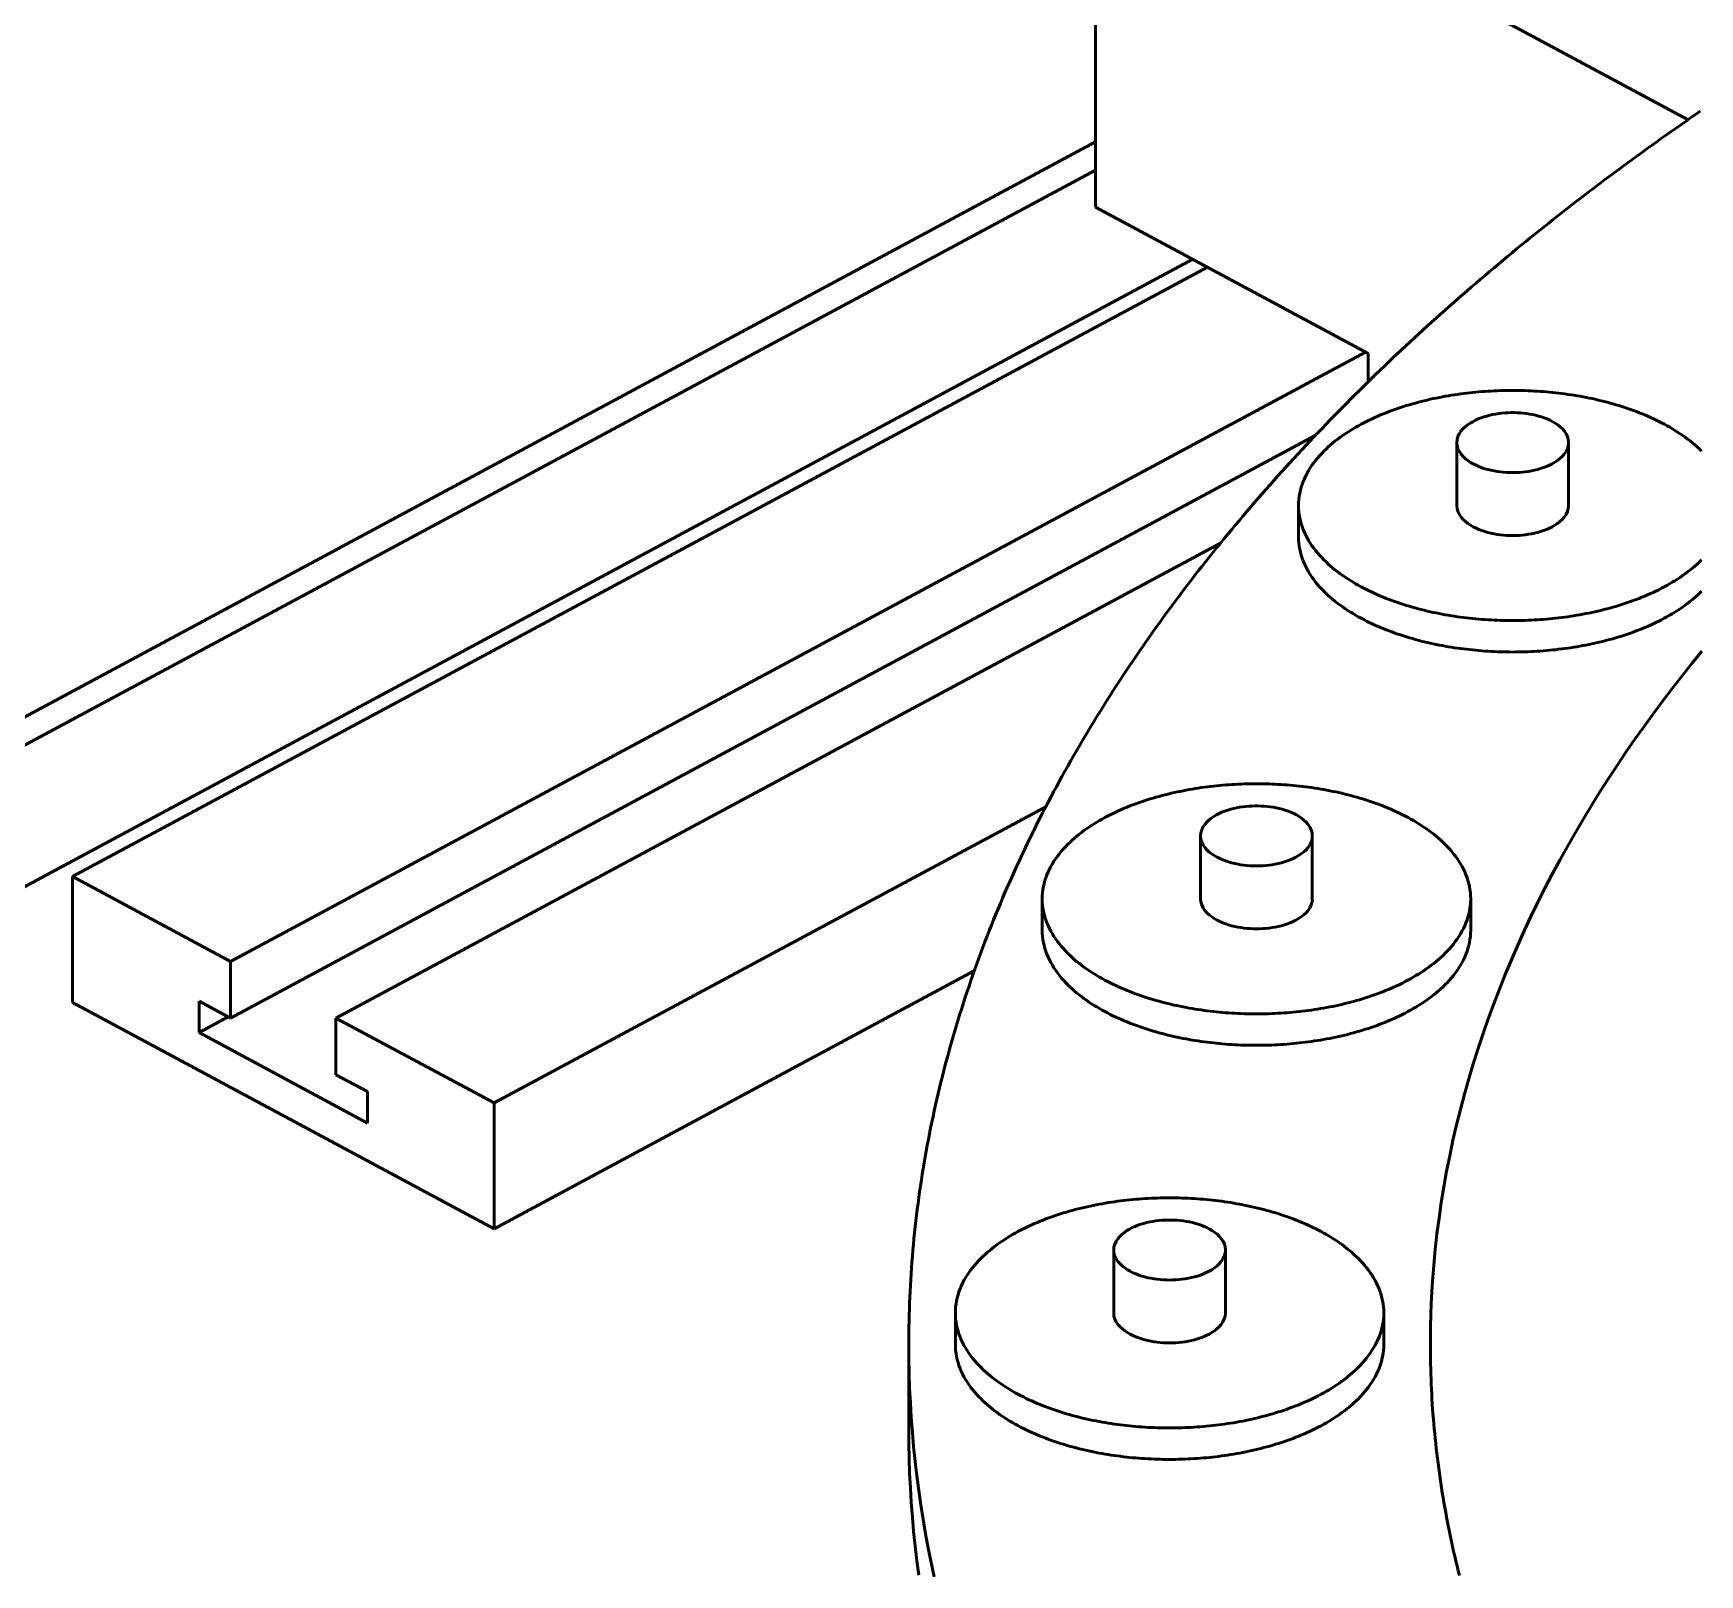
# Model space of a CAD drawing. Header units: millimetres. Extents: x 0 to 841, y 0 to 594.
# Drawn here: x 155.4 to 220.6, y 335.5 to 395.8 of the extents above; entities that cross this region are included whole.
import ezdxf

# ---------------------------------------------------------------- set-up
doc = ezdxf.new("R2010")
doc.units = ezdxf.units.MM
doc.layers.add('VIS', color=7, linetype='CONTINUOUS', lineweight=50)

msp = doc.modelspace()

# ---------------------------------------------------------------- linework, layer by layer
at = {"layer": 'VIS'}
for points in [[(196.965, 389.035), (196.965, 404.907)], [(196.965, 404.907), (220.165, 392.451)], [(220.641, 392.78), (220.452, 392.65), (220.262, 392.519), (220.073, 392.387), (219.884, 392.256), (219.695, 392.124), (219.506, 391.991), (219.318, 391.858), (219.13, 391.725), (218.943, 391.591), (218.755, 391.457), (218.568, 391.323), (218.381, 391.188), (218.195, 391.053), (218.009, 390.917), (217.823, 390.781), (217.637, 390.645), (217.452, 390.508), (217.267, 390.37), (217.082, 390.233), (216.898, 390.095), (216.713, 389.956), (216.53, 389.817), (216.346, 389.678), (216.163, 389.538), (215.98, 389.398), (215.797, 389.258), (215.615, 389.117), (215.433, 388.975), (215.252, 388.834), (215.07, 388.692), (214.889, 388.549), (214.709, 388.406), (214.528, 388.263), (214.348, 388.119), (214.169, 387.974), (213.989, 387.83), (213.811, 387.685), (213.632, 387.539), (213.454, 387.393), (213.276, 387.247), (213.098, 387.1), (212.921, 386.953), (212.744, 386.805), (212.568, 386.657), (212.392, 386.509), (212.216, 386.36), (212.04, 386.21), (211.865, 386.06), (211.691, 385.91), (211.516, 385.759), (211.342, 385.608), (211.169, 385.457), (210.996, 385.305), (210.823, 385.152), (210.651, 384.999), (210.479, 384.846), (210.307, 384.692), (210.136, 384.538), (209.965, 384.384), (209.795, 384.228), (209.625, 384.073), (209.455, 383.917), (209.286, 383.761), (209.117, 383.604), (208.949, 383.446), (208.781, 383.289), (208.614, 383.13), (208.447, 382.972), (208.28, 382.812), (208.114, 382.653), (207.948, 382.493), (207.783, 382.332), (207.618, 382.171), (207.454, 382.01), (207.29, 381.848), (207.126, 381.686), (206.963, 381.523), (206.801, 381.36), (206.639, 381.196), (206.477, 381.032), (206.316, 380.867), (206.155, 380.702), (205.995, 380.536), (205.836, 380.37), (205.676, 380.204), (205.518, 380.037), (205.359, 379.869), (205.202, 379.701), (205.044, 379.533), (204.888, 379.364), (204.731, 379.195), (204.576, 379.025), (204.421, 378.855), (204.266, 378.684), (204.112, 378.513), (203.958, 378.341), (203.805, 378.169), (203.653, 377.996), (203.501, 377.823), (203.349, 377.649), (203.198, 377.475), (203.048, 377.301), (202.898, 377.126), (202.749, 376.95), (202.6, 376.774), (202.452, 376.598), (202.305, 376.421), (202.158, 376.243), (202.011, 376.065), (201.866, 375.887), (201.721, 375.708), (201.576, 375.528), (201.432, 375.349), (201.289, 375.168), (201.146, 374.987), (201.004, 374.806), (200.862, 374.624), (200.722, 374.442), (200.581, 374.259), (200.442, 374.076), (200.303, 373.892), (200.164, 373.708), (200.027, 373.523), (199.89, 373.338), (199.753, 373.152), (199.618, 372.966), (199.483, 372.779), (199.348, 372.592), (199.215, 372.405), (199.082, 372.216), (198.949, 372.028), (198.818, 371.839), (198.687, 371.649), (198.557, 371.459), (198.427, 371.268), (198.298, 371.077), (198.17, 370.886), (198.043, 370.694), (197.916, 370.501), (197.791, 370.308), (197.666, 370.115), (197.541, 369.921), (197.418, 369.727), (197.295, 369.532), (197.173, 369.336), (197.051, 369.14), (196.931, 368.944), (196.811, 368.747), (196.692, 368.55), (196.574, 368.352), (196.456, 368.154), (196.34, 367.955), (196.224, 367.756), (196.109, 367.557), (195.995, 367.356), (195.882, 367.156), (195.769, 366.955), (195.657, 366.753), (195.547, 366.551), (195.437, 366.349), (195.328, 366.146), (195.219, 365.943), (195.112, 365.739), (195.005, 365.534), (194.9, 365.33), (194.795, 365.124), (194.691, 364.919), (194.588, 364.713), (194.486, 364.506), (194.385, 364.299), (194.285, 364.092), (194.185, 363.884), (194.087, 363.676), (193.989, 363.467), (193.893, 363.258), (193.797, 363.048), (193.703, 362.838), (193.609, 362.628), (193.516, 362.417), (193.424, 362.205), (193.334, 361.994), (193.244, 361.781), (193.155, 361.569), (193.067, 361.356), (192.98, 361.143), (192.894, 360.929), (192.809, 360.715), (192.725, 360.5), (192.643, 360.285), (192.561, 360.07), (192.48, 359.854), (192.4, 359.638), (192.322, 359.421), (192.244, 359.204), (192.167, 358.987), (192.092, 358.769), (192.017, 358.551), (191.944, 358.333), (191.871, 358.114), (191.8, 357.895), (191.73, 357.676), (191.661, 357.456), (191.593, 357.236), (191.526, 357.015), (191.46, 356.795), (191.395, 356.574), (191.332, 356.352), (191.269, 356.13), (191.208, 355.908), (191.148, 355.686), (191.088, 355.463), (191.03, 355.24), (190.974, 355.017), (190.918, 354.793), (190.863, 354.57), (190.81, 354.346), (190.758, 354.121), (190.707, 353.896), (190.657, 353.672), (190.608, 353.446), (190.561, 353.221), (190.514, 352.995), (190.469, 352.769), (190.425, 352.543), (190.383, 352.317), (190.341, 352.09), (190.301, 351.863), (190.261, 351.636), (190.223, 351.409), (190.187, 351.182), (190.151, 350.954), (190.117, 350.726), (190.084, 350.498), (190.052, 350.27), (190.021, 350.042), (189.992, 349.813), (189.964, 349.585), (189.937, 349.356), (189.911, 349.127), (189.886, 348.898), (189.863, 348.668), (189.841, 348.439), (189.821, 348.21), (189.801, 347.98), (189.783, 347.75), (189.766, 347.521), (189.75, 347.291), (189.736, 347.061), (189.722, 346.831), (189.71, 346.601), (189.7, 346.371), (189.69, 346.141), (189.682, 345.91), (189.675, 345.68), (189.669, 345.45), (189.665, 345.219), (189.662, 344.989), (189.66, 344.759), (189.659, 344.528)], [(135.528, 358.603), (196.965, 391.588)], [(135.528, 357.496), (196.965, 390.481)], [(196.965, 389.035), (207.638, 383.305)], [(135.528, 351.959), (200.775, 386.99)], [(156.926, 362.832), (201.347, 386.682)], [(163.113, 359.51), (207.535, 383.36)], [(207.638, 382.191), (207.638, 383.305)], [(220.693, 379.479), (220.607, 379.563), (220.519, 379.645), (220.429, 379.725), (220.337, 379.803), (220.243, 379.879), (220.148, 379.952), (220.052, 380.024), (219.954, 380.094), (219.854, 380.162), (219.754, 380.229), (219.652, 380.293), (219.55, 380.356), (219.446, 380.417), (219.341, 380.477), (219.236, 380.534), (219.129, 380.591), (219.022, 380.645), (218.914, 380.699), (218.805, 380.75), (218.696, 380.8), (218.586, 380.849), (218.475, 380.897), (218.364, 380.943), (218.252, 380.987), (218.14, 381.031), (218.027, 381.073), (217.914, 381.114), (217.8, 381.153), (217.686, 381.191), (217.571, 381.229), (217.456, 381.264), (217.341, 381.299), (217.225, 381.333), (217.109, 381.365), (216.993, 381.396), (216.877, 381.426), (216.76, 381.455), (216.643, 381.483), (216.525, 381.51), (216.408, 381.536), (216.29, 381.56), (216.172, 381.584), (216.054, 381.607), (215.935, 381.628), (215.817, 381.649), (215.698, 381.668), (215.579, 381.687), (215.46, 381.704), (215.34, 381.721), (215.221, 381.737), (215.102, 381.751), (214.982, 381.765), (214.862, 381.778), (214.742, 381.789), (214.623, 381.8), (214.503, 381.81), (214.382, 381.819), (214.262, 381.827), (214.142, 381.834), (214.022, 381.84), (213.902, 381.845), (213.781, 381.849), (213.661, 381.852), (213.541, 381.855), (213.42, 381.856), (213.3, 381.856), (213.179, 381.856), (213.059, 381.855), (212.939, 381.852), (212.818, 381.849), (212.698, 381.845), (212.578, 381.84), (212.458, 381.834), (212.337, 381.827), (212.217, 381.819), (212.097, 381.81), (211.977, 381.8), (211.857, 381.789), (211.737, 381.778), (211.618, 381.765), (211.498, 381.751), (211.379, 381.737), (211.259, 381.721), (211.14, 381.704), (211.021, 381.687), (210.902, 381.668), (210.783, 381.649), (210.665, 381.628), (210.546, 381.607), (210.428, 381.584), (210.31, 381.56), (210.192, 381.536), (210.074, 381.51), (209.957, 381.483), (209.84, 381.455), (209.723, 381.426), (209.607, 381.396), (209.49, 381.365), (209.374, 381.333), (209.259, 381.299), (209.143, 381.264), (209.028, 381.229), (208.914, 381.191), (208.8, 381.153), (208.686, 381.114), (208.573, 381.073), (208.46, 381.031), (208.348, 380.987), (208.236, 380.943), (208.125, 380.897), (208.014, 380.849), (207.904, 380.8), (207.795, 380.75), (207.686, 380.699), (207.578, 380.645), (207.471, 380.591), (207.364, 380.534), (207.259, 380.477), (207.154, 380.417), (207.05, 380.356), (206.947, 380.293), (206.846, 380.229), (206.745, 380.162), (206.646, 380.094), (206.548, 380.024), (206.451, 379.952), (206.356, 379.879), (206.263, 379.803), (206.171, 379.725), (206.081, 379.645), (205.993, 379.563), (205.907, 379.479), (205.823, 379.393), (205.741, 379.304), (205.662, 379.213), (205.586, 379.12), (205.513, 379.025), (205.442, 378.927), (205.375, 378.827), (205.312, 378.725), (205.252, 378.62), (205.197, 378.513), (205.145, 378.404), (205.099, 378.293), (205.057, 378.181), (205.02, 378.066), (204.988, 377.95), (204.961, 377.832), (204.941, 377.714), (204.926, 377.594), (204.917, 377.474), (204.914, 377.354)], [(215.487, 379.815), (215.476, 379.934), (215.443, 380.049), (215.392, 380.158), (215.326, 380.258), (215.248, 380.349), (215.161, 380.432), (215.067, 380.507), (214.968, 380.574), (214.865, 380.635), (214.758, 380.69), (214.649, 380.74), (214.537, 380.783), (214.423, 380.823), (214.308, 380.857), (214.192, 380.887), (214.075, 380.913), (213.957, 380.935), (213.838, 380.953), (213.719, 380.968), (213.6, 380.978), (213.48, 380.985), (213.36, 380.989), (213.24, 380.989), (213.12, 380.985), (213, 380.978), (212.88, 380.968), (212.761, 380.953), (212.643, 380.935), (212.525, 380.913), (212.407, 380.887), (212.291, 380.857), (212.176, 380.823), (212.063, 380.783), (211.951, 380.74), (211.842, 380.69), (211.735, 380.635), (211.631, 380.574), (211.532, 380.507), (211.439, 380.432), (211.352, 380.349), (211.274, 380.258), (211.208, 380.158), (211.156, 380.049), (211.124, 379.934), (211.112, 379.815)], [(163.113, 357.296), (205.567, 380.089)], [(211.112, 379.815), (211.124, 379.693), (211.158, 379.575), (211.212, 379.464), (211.281, 379.363), (211.362, 379.27), (211.452, 379.187), (211.548, 379.111), (211.651, 379.043), (211.757, 378.982), (211.867, 378.927), (211.98, 378.878), (212.095, 378.835), (212.211, 378.796), (212.33, 378.762), (212.449, 378.733), (212.569, 378.708), (212.69, 378.687), (212.812, 378.67), (212.934, 378.657), (213.057, 378.648), (213.179, 378.642), (213.302, 378.64), (213.425, 378.642), (213.548, 378.648), (213.67, 378.657), (213.793, 378.67), (213.914, 378.688), (214.035, 378.709), (214.156, 378.734), (214.275, 378.763), (214.393, 378.797), (214.51, 378.836), (214.624, 378.88), (214.737, 378.929), (214.847, 378.984)], [(211.112, 379.815), (211.112, 377.354)], [(214.847, 378.984), (214.953, 379.045), (215.054, 379.113), (215.151, 379.189), (215.24, 379.272), (215.32, 379.364), (215.389, 379.466), (215.442, 379.576), (215.476, 379.693), (215.487, 379.815)], [(215.487, 379.815), (215.487, 377.354)], [(204.914, 377.354), (204.917, 377.234), (204.926, 377.114), (204.941, 376.994), (204.961, 376.876), (204.988, 376.758), (205.019, 376.642), (205.056, 376.528), (205.098, 376.415), (205.145, 376.304), (205.196, 376.195), (205.252, 376.089), (205.312, 375.984), (205.375, 375.882), (205.442, 375.782), (205.512, 375.684), (205.586, 375.589), (205.662, 375.496), (205.741, 375.405), (205.822, 375.316), (205.906, 375.23), (205.992, 375.146), (206.08, 375.064), (206.17, 374.984), (206.262, 374.906), (206.355, 374.83), (206.45, 374.756), (206.547, 374.685), (206.645, 374.615), (206.744, 374.547), (206.845, 374.48), (206.946, 374.416), (207.049, 374.353), (207.152, 374.292), (207.257, 374.232), (207.363, 374.175), (207.469, 374.118), (207.576, 374.064), (207.684, 374.01), (207.793, 373.959), (207.902, 373.908), (208.012, 373.86), (208.123, 373.812), (208.234, 373.766), (208.346, 373.721), (208.458, 373.678), (208.571, 373.636), (208.684, 373.595), (208.797, 373.556), (208.912, 373.517), (209.026, 373.48), (209.141, 373.444), (209.256, 373.41), (209.372, 373.376), (209.488, 373.344), (209.604, 373.313), (209.72, 373.282), (209.837, 373.253), (209.954, 373.226), (210.072, 373.199), (210.189, 373.173), (210.307, 373.148), (210.425, 373.125), (210.543, 373.102), (210.661, 373.08), (210.78, 373.06), (210.899, 373.04), (211.018, 373.022), (211.137, 373.004), (211.256, 372.988), (211.375, 372.972), (211.495, 372.957), (211.614, 372.944), (211.734, 372.931), (211.854, 372.919), (211.973, 372.908), (212.093, 372.899), (212.213, 372.89), (212.333, 372.882), (212.454, 372.875), (212.574, 372.869), (212.694, 372.863), (212.814, 372.859), (212.935, 372.856), (213.055, 372.854), (213.175, 372.852), (213.296, 372.852), (213.416, 372.852), (213.536, 372.854), (213.657, 372.856), (213.777, 372.859), (213.897, 372.863), (214.017, 372.868), (214.138, 372.874), (214.258, 372.881), (214.378, 372.889), (214.498, 372.898), (214.618, 372.908), (214.738, 372.918), (214.857, 372.93), (214.977, 372.943), (215.097, 372.956), (215.216, 372.971), (215.335, 372.986), (215.455, 373.003), (215.574, 373.02), (215.693, 373.039), (215.811, 373.058), (215.93, 373.079), (216.048, 373.1), (216.166, 373.123), (216.284, 373.147), (216.402, 373.171), (216.52, 373.197), (216.637, 373.224), (216.754, 373.251), (216.871, 373.28), (216.988, 373.31), (217.104, 373.342), (217.22, 373.374), (217.335, 373.407), (217.451, 373.442), (217.565, 373.478), (217.68, 373.515), (217.794, 373.553), (217.908, 373.592), (218.021, 373.633), (218.134, 373.675), (218.246, 373.718), (218.358, 373.763), (218.469, 373.809), (218.58, 373.856), (218.69, 373.905), (218.799, 373.955), (218.908, 374.007), (219.016, 374.06), (219.123, 374.114), (219.23, 374.17)], [(204.914, 377.354), (204.914, 376.124)], [(211.112, 377.354), (211.124, 377.232), (211.158, 377.114), (211.212, 377.004), (211.281, 376.902), (211.362, 376.809), (211.452, 376.726), (211.548, 376.65), (211.651, 376.582), (211.757, 376.521), (211.867, 376.466), (211.98, 376.417), (212.095, 376.374), (212.211, 376.335), (212.33, 376.301), (212.449, 376.272), (212.569, 376.247), (212.69, 376.226), (212.812, 376.209), (212.934, 376.196), (213.057, 376.187), (213.179, 376.181), (213.302, 376.18), (213.425, 376.181), (213.548, 376.187), (213.67, 376.196), (213.793, 376.21), (213.914, 376.227), (214.035, 376.248), (214.156, 376.273), (214.275, 376.303), (214.393, 376.337), (214.51, 376.375), (214.624, 376.419), (214.737, 376.468), (214.847, 376.524)], [(214.847, 376.524), (214.953, 376.585), (215.054, 376.653), (215.151, 376.728), (215.24, 376.811), (215.32, 376.904), (215.389, 377.005), (215.442, 377.115), (215.476, 377.232), (215.487, 377.354)], [(167.238, 357.296), (201.866, 375.887)], [(204.914, 376.124), (204.917, 376.003), (204.926, 375.883), (204.941, 375.764), (204.961, 375.645), (204.988, 375.528), (205.019, 375.412), (205.056, 375.297), (205.098, 375.185), (205.145, 375.074), (205.196, 374.965), (205.252, 374.858), (205.312, 374.754), (205.375, 374.651), (205.442, 374.551), (205.512, 374.454), (205.586, 374.358), (205.662, 374.265), (205.741, 374.174), (205.822, 374.086), (205.906, 373.999), (205.992, 373.915), (206.08, 373.833), (206.17, 373.753), (206.262, 373.676), (206.355, 373.6), (206.45, 373.526), (206.547, 373.454), (206.645, 373.384), (206.744, 373.316), (206.845, 373.25), (206.946, 373.185), (207.049, 373.123), (207.152, 373.061), (207.257, 373.002), (207.363, 372.944), (207.469, 372.888), (207.576, 372.833), (207.684, 372.78), (207.793, 372.728), (207.902, 372.678), (208.012, 372.629), (208.123, 372.582), (208.234, 372.536), (208.346, 372.491), (208.458, 372.448), (208.571, 372.406), (208.684, 372.365), (208.797, 372.325), (208.912, 372.287), (209.026, 372.25), (209.141, 372.214), (209.256, 372.179), (209.372, 372.146), (209.488, 372.113), (209.604, 372.082), (209.72, 372.052), (209.837, 372.023), (209.954, 371.995), (210.072, 371.968), (210.189, 371.943), (210.307, 371.918), (210.425, 371.894), (210.543, 371.872), (210.661, 371.85), (210.78, 371.829), (210.899, 371.81), (211.018, 371.791), (211.137, 371.774), (211.256, 371.757), (211.375, 371.742), (211.495, 371.727), (211.614, 371.713), (211.734, 371.701), (211.854, 371.689), (211.973, 371.678), (212.093, 371.668), (212.213, 371.659), (212.333, 371.651), (212.454, 371.644), (212.574, 371.638), (212.694, 371.633), (212.814, 371.629), (212.935, 371.626), (213.055, 371.623), (213.175, 371.622), (213.296, 371.621), (213.416, 371.622), (213.536, 371.623), (213.657, 371.625), (213.777, 371.629), (213.897, 371.633), (214.017, 371.638), (214.138, 371.644), (214.258, 371.651), (214.378, 371.659), (214.498, 371.668), (214.618, 371.677), (214.738, 371.688), (214.857, 371.7), (214.977, 371.712), (215.097, 371.726), (215.216, 371.74), (215.335, 371.756), (215.455, 371.772), (215.574, 371.79), (215.693, 371.808), (215.811, 371.828), (215.93, 371.848), (216.048, 371.87), (216.166, 371.893), (216.284, 371.916), (216.402, 371.941), (216.52, 371.966), (216.637, 371.993), (216.754, 372.021), (216.871, 372.05), (216.988, 372.08), (217.104, 372.111), (217.22, 372.143), (217.335, 372.177), (217.451, 372.212), (217.565, 372.247), (217.68, 372.284), (217.794, 372.323), (217.908, 372.362), (218.021, 372.403), (218.134, 372.445), (218.246, 372.488), (218.358, 372.533), (218.469, 372.578), (218.58, 372.626), (218.69, 372.674), (218.799, 372.725), (218.908, 372.776), (219.016, 372.829), (219.123, 372.884), (219.23, 372.94)], [(219.23, 374.17), (219.335, 374.228), (219.44, 374.288), (219.544, 374.349), (219.647, 374.412), (219.749, 374.476), (219.85, 374.543), (219.949, 374.611), (220.047, 374.681), (220.144, 374.753), (220.239, 374.826), (220.333, 374.902), (220.425, 374.98), (220.516, 375.06), (220.604, 375.142), (220.69, 375.226)], [(219.23, 372.94), (219.335, 372.998), (219.44, 373.057), (219.544, 373.118), (219.647, 373.181), (219.749, 373.246), (219.85, 373.312), (219.949, 373.38), (220.047, 373.45), (220.144, 373.522), (220.239, 373.596), (220.333, 373.672), (220.425, 373.75), (220.516, 373.83), (220.604, 373.912), (220.69, 373.996)], [(220.707, 371.659), (220.317, 371.178), (219.932, 370.693), (219.552, 370.204), (219.177, 369.71), (218.808, 369.213), (218.444, 368.712), (218.086, 368.206), (217.734, 367.697), (217.388, 367.183), (217.048, 366.665), (216.714, 366.144), (216.387, 365.618), (216.066, 365.088), (215.752, 364.554), (215.444, 364.016), (215.144, 363.475), (214.85, 362.929), (214.564, 362.38), (214.286, 361.827), (214.015, 361.27), (213.752, 360.709), (213.496, 360.145), (213.249, 359.577), (213.01, 359.005), (212.779, 358.431), (212.557, 357.852), (212.343, 357.271), (212.138, 356.686), (211.942, 356.099), (211.756, 355.508), (211.578, 354.915), (211.41, 354.319), (211.251, 353.72), (211.102, 353.119), (210.962, 352.515), (210.833, 351.91), (210.713, 351.302), (210.604, 350.692), (210.504, 350.081), (210.415, 349.468), (210.336, 348.854), (210.267, 348.238), (210.209, 347.621), (210.162, 347.004), (210.125, 346.386), (210.098, 345.767), (210.082, 345.148), (210.077, 344.528)], [(220.707, 371.659), (220.317, 371.178), (219.932, 370.693), (219.552, 370.204), (219.177, 369.71), (218.808, 369.213), (218.444, 368.712), (218.086, 368.206), (217.734, 367.697), (217.388, 367.183), (217.048, 366.665), (216.714, 366.144), (216.387, 365.618), (216.066, 365.088), (215.752, 364.554), (215.444, 364.016), (215.144, 363.475), (214.85, 362.929), (214.564, 362.38), (214.286, 361.827), (214.015, 361.27), (213.752, 360.709), (213.496, 360.145), (213.249, 359.577), (213.01, 359.005), (212.779, 358.431), (212.557, 357.852), (212.343, 357.271), (212.138, 356.686), (211.942, 356.099), (211.756, 355.508), (211.578, 354.915), (211.41, 354.319), (211.251, 353.72), (211.102, 353.119), (210.962, 352.515), (210.833, 351.91), (210.713, 351.302), (210.604, 350.692), (210.504, 350.081), (210.415, 349.468), (210.336, 348.854), (210.267, 348.238), (210.209, 347.621), (210.162, 347.004), (210.125, 346.386), (210.098, 345.767), (210.082, 345.148), (210.077, 344.528)], [(211.655, 361.963), (211.651, 362.083), (211.643, 362.203), (211.628, 362.322), (211.607, 362.441), (211.581, 362.558), (211.549, 362.675), (211.512, 362.789), (211.47, 362.902), (211.423, 363.013), (211.372, 363.122), (211.316, 363.229), (211.257, 363.333), (211.193, 363.435), (211.126, 363.535), (211.056, 363.633), (210.982, 363.729), (210.906, 363.822), (210.827, 363.913), (210.746, 364.001), (210.662, 364.087), (210.576, 364.172), (210.488, 364.254), (210.398, 364.334), (210.306, 364.411), (210.212, 364.487), (210.117, 364.561), (210.02, 364.633), (209.922, 364.703), (209.823, 364.771), (209.723, 364.837), (209.621, 364.902), (209.518, 364.965), (209.415, 365.026), (209.31, 365.085), (209.204, 365.143), (209.098, 365.199), (208.991, 365.254), (208.883, 365.307), (208.774, 365.359), (208.665, 365.409), (208.555, 365.458), (208.444, 365.505), (208.333, 365.551), (208.221, 365.596), (208.109, 365.639), (207.996, 365.681), (207.882, 365.722), (207.769, 365.762), (207.655, 365.8), (207.54, 365.837), (207.425, 365.873), (207.31, 365.908), (207.194, 365.941), (207.078, 365.973), (206.962, 366.005), (206.845, 366.035), (206.729, 366.064), (206.611, 366.092), (206.494, 366.119), (206.377, 366.144), (206.259, 366.169), (206.141, 366.193), (206.022, 366.215), (205.904, 366.237), (205.785, 366.257), (205.667, 366.277), (205.548, 366.295), (205.429, 366.313), (205.309, 366.33), (205.19, 366.345), (205.07, 366.36), (204.951, 366.373), (204.831, 366.386), (204.711, 366.398), (204.591, 366.409), (204.471, 366.418), (204.351, 366.427), (204.231, 366.435), (204.111, 366.442), (203.991, 366.448), (203.87, 366.453), (203.75, 366.457), (203.63, 366.461), (203.509, 366.463), (203.389, 366.464), (203.269, 366.465), (203.148, 366.464), (203.028, 366.463), (202.908, 366.461), (202.787, 366.457), (202.667, 366.453), (202.547, 366.448), (202.426, 366.442), (202.306, 366.435), (202.186, 366.427), (202.066, 366.418), (201.946, 366.409), (201.826, 366.398), (201.706, 366.386), (201.587, 366.373), (201.467, 366.36), (201.347, 366.345), (201.228, 366.33), (201.109, 366.313), (200.99, 366.295), (200.871, 366.277), (200.752, 366.257), (200.633, 366.237), (200.515, 366.215), (200.397, 366.193), (200.279, 366.169), (200.161, 366.144), (200.043, 366.119), (199.926, 366.092), (199.809, 366.064), (199.692, 366.035), (199.575, 366.005), (199.459, 365.973), (199.343, 365.941), (199.227, 365.908), (199.112, 365.873), (198.997, 365.837), (198.883, 365.8), (198.769, 365.762), (198.655, 365.722), (198.542, 365.681), (198.429, 365.639), (198.316, 365.596), (198.205, 365.551), (198.093, 365.505), (197.983, 365.458), (197.873, 365.409), (197.763, 365.359), (197.655, 365.307), (197.547, 365.254), (197.439, 365.199), (197.333, 365.143), (197.227, 365.085), (197.123, 365.026), (197.019, 364.965), (196.916, 364.902), (196.815, 364.837), (196.714, 364.771), (196.615, 364.703), (196.517, 364.633), (196.42, 364.561), (196.325, 364.487), (196.232, 364.411), (196.14, 364.334), (196.05, 364.254), (195.962, 364.172), (195.876, 364.087), (195.792, 364.001), (195.71, 363.913), (195.631, 363.822), (195.555, 363.729), (195.481, 363.633), (195.411, 363.535), (195.344, 363.435), (195.281, 363.333), (195.221, 363.229), (195.166, 363.122), (195.114, 363.013), (195.067, 362.902), (195.025, 362.789), (194.988, 362.675), (194.957, 362.558), (194.93, 362.441), (194.91, 362.322), (194.895, 362.203), (194.886, 362.083), (194.883, 361.963)], [(173.426, 353.974), (195.023, 365.569)], [(205.456, 364.423), (205.445, 364.543), (205.412, 364.658), (205.361, 364.766), (205.295, 364.866), (205.217, 364.958), (205.13, 365.04), (205.036, 365.115), (204.937, 365.183), (204.834, 365.244), (204.727, 365.299), (204.617, 365.348), (204.506, 365.392), (204.392, 365.431), (204.277, 365.466), (204.161, 365.496), (204.044, 365.522), (203.926, 365.544), (203.807, 365.562), (203.688, 365.576), (203.568, 365.587), (203.449, 365.594), (203.329, 365.597), (203.209, 365.597), (203.089, 365.594), (202.969, 365.587), (202.849, 365.576), (202.73, 365.562), (202.611, 365.544), (202.493, 365.522), (202.376, 365.496), (202.26, 365.466), (202.145, 365.431), (202.032, 365.392), (201.92, 365.348), (201.81, 365.299), (201.704, 365.244), (201.6, 365.183), (201.501, 365.115), (201.407, 365.04), (201.321, 364.958), (201.243, 364.866), (201.176, 364.766), (201.125, 364.658), (201.092, 364.543), (201.081, 364.423)], [(201.081, 364.423), (201.093, 364.301), (201.127, 364.183), (201.181, 364.073), (201.25, 363.971), (201.33, 363.879), (201.42, 363.795), (201.517, 363.72), (201.62, 363.652), (201.726, 363.591), (201.836, 363.536), (201.949, 363.487), (202.064, 363.443), (202.18, 363.405), (202.298, 363.371), (202.418, 363.341), (202.538, 363.316), (202.659, 363.295), (202.781, 363.278), (202.903, 363.265), (203.026, 363.256), (203.148, 363.251), (203.271, 363.249), (203.394, 363.251), (203.517, 363.256), (203.639, 363.266), (203.761, 363.279), (203.883, 363.296), (204.004, 363.317), (204.124, 363.342), (204.244, 363.372), (204.362, 363.406), (204.478, 363.445), (204.593, 363.489), (204.706, 363.538), (204.816, 363.593)], [(201.081, 364.423), (201.081, 361.963)], [(204.816, 363.593), (204.921, 363.654), (205.023, 363.722), (205.12, 363.797), (205.209, 363.881), (205.289, 363.973), (205.357, 364.074), (205.411, 364.184), (205.445, 364.302), (205.456, 364.423)], [(205.456, 364.423), (205.456, 361.963)], [(156.926, 357.911), (156.926, 362.832)], [(156.926, 362.832), (163.113, 359.51)], [(194.883, 361.963), (194.886, 361.842), (194.895, 361.722), (194.91, 361.603), (194.93, 361.484), (194.957, 361.367), (194.988, 361.251), (195.025, 361.136), (195.067, 361.024), (195.114, 360.913), (195.165, 360.804), (195.221, 360.697), (195.28, 360.593), (195.344, 360.49), (195.411, 360.39), (195.481, 360.293), (195.554, 360.197), (195.631, 360.104), (195.71, 360.013), (195.791, 359.925), (195.875, 359.838), (195.961, 359.754), (196.049, 359.672), (196.139, 359.592), (196.231, 359.515), (196.324, 359.439), (196.419, 359.365), (196.516, 359.293), (196.614, 359.223), (196.713, 359.155), (196.813, 359.089), (196.915, 359.024), (197.018, 358.961), (197.121, 358.9), (197.226, 358.841), (197.331, 358.783), (197.438, 358.727), (197.545, 358.672), (197.653, 358.619), (197.762, 358.567), (197.871, 358.517), (197.981, 358.468), (198.091, 358.421), (198.203, 358.375), (198.314, 358.33), (198.427, 358.287), (198.539, 358.245), (198.653, 358.204), (198.766, 358.164), (198.88, 358.126), (198.995, 358.089), (199.11, 358.053), (199.225, 358.018), (199.341, 357.985), (199.456, 357.952), (199.573, 357.921), (199.689, 357.891), (199.806, 357.862), (199.923, 357.834), (200.04, 357.807), (200.158, 357.782), (200.276, 357.757), (200.394, 357.733), (200.512, 357.711), (200.63, 357.689), (200.749, 357.668), (200.867, 357.649), (200.986, 357.63), (201.105, 357.613), (201.225, 357.596), (201.344, 357.58), (201.463, 357.566), (201.583, 357.552), (201.703, 357.539), (201.822, 357.528), (201.942, 357.517), (202.062, 357.507), (202.182, 357.498), (202.302, 357.49), (202.422, 357.483), (202.543, 357.477), (202.663, 357.472), (202.783, 357.468), (202.903, 357.465), (203.024, 357.462), (203.144, 357.461), (203.264, 357.46), (203.385, 357.461), (203.505, 357.462), (203.625, 357.464), (203.746, 357.468), (203.866, 357.472), (203.986, 357.477), (204.106, 357.483), (204.226, 357.49), (204.347, 357.498), (204.467, 357.506), (204.586, 357.516), (204.706, 357.527), (204.826, 357.539), (204.946, 357.551), (205.065, 357.565), (205.185, 357.579), (205.304, 357.595), (205.423, 357.611), (205.542, 357.629), (205.661, 357.647), (205.78, 357.667), (205.899, 357.687), (206.017, 357.709), (206.135, 357.731), (206.253, 357.755), (206.371, 357.78), (206.489, 357.805), (206.606, 357.832), (206.723, 357.86), (206.84, 357.889), (206.956, 357.919), (207.073, 357.95), (207.189, 357.982), (207.304, 358.016), (207.419, 358.05), (207.534, 358.086), (207.649, 358.123), (207.763, 358.161), (207.877, 358.201), (207.99, 358.242), (208.103, 358.284), (208.215, 358.327), (208.327, 358.371), (208.438, 358.417), (208.549, 358.465), (208.659, 358.513), (208.768, 358.564), (208.877, 358.615), (208.985, 358.668), (209.092, 358.723), (209.198, 358.779)], [(194.883, 361.963), (194.883, 360.732)], [(201.081, 361.963), (201.093, 361.84), (201.127, 361.723), (201.181, 361.612), (201.25, 361.511), (201.33, 361.418), (201.42, 361.334), (201.517, 361.259), (201.62, 361.191), (201.726, 361.13), (201.836, 361.075), (201.949, 361.026), (202.064, 360.982), (202.18, 360.944), (202.298, 360.91), (202.418, 360.881), (202.538, 360.856), (202.659, 360.835), (202.781, 360.818), (202.903, 360.805), (203.026, 360.795), (203.148, 360.79), (203.271, 360.788), (203.394, 360.79), (203.517, 360.796), (203.639, 360.805), (203.761, 360.818), (203.883, 360.835), (204.004, 360.856), (204.124, 360.882), (204.244, 360.911), (204.362, 360.945), (204.478, 360.984), (204.593, 361.028), (204.706, 361.077), (204.816, 361.132)], [(204.816, 361.132), (204.921, 361.193), (205.023, 361.261), (205.12, 361.336), (205.209, 361.42), (205.289, 361.512), (205.357, 361.614), (205.411, 361.724), (205.445, 361.841), (205.456, 361.963)], [(209.198, 358.779), (209.304, 358.837), (209.409, 358.896), (209.513, 358.957), (209.616, 359.02), (209.718, 359.085), (209.818, 359.151), (209.918, 359.219), (210.016, 359.289), (210.113, 359.361), (210.208, 359.435), (210.302, 359.511), (210.394, 359.589), (210.484, 359.669), (210.573, 359.751), (210.659, 359.835), (210.743, 359.921), (210.825, 360.01), (210.904, 360.101), (210.981, 360.194), (211.054, 360.29), (211.125, 360.387), (211.192, 360.488), (211.255, 360.59), (211.315, 360.695), (211.371, 360.802), (211.422, 360.911), (211.469, 361.022), (211.512, 361.135), (211.549, 361.249), (211.58, 361.366), (211.607, 361.483), (211.628, 361.602), (211.643, 361.722), (211.651, 361.842), (211.655, 361.963)], [(211.655, 361.963), (211.655, 360.732)], [(194.883, 360.732), (194.886, 360.612), (194.895, 360.492), (194.91, 360.373), (194.93, 360.254), (194.957, 360.137), (194.988, 360.02), (195.025, 359.906), (195.067, 359.793), (195.114, 359.682), (195.165, 359.573), (195.221, 359.467), (195.28, 359.362), (195.344, 359.26), (195.411, 359.16), (195.481, 359.062), (195.554, 358.967), (195.631, 358.874), (195.71, 358.783), (195.791, 358.694), (195.875, 358.608), (195.961, 358.524), (196.049, 358.442), (196.139, 358.362), (196.231, 358.284), (196.324, 358.208), (196.419, 358.135), (196.516, 358.063), (196.614, 357.993), (196.713, 357.925), (196.813, 357.858), (196.915, 357.794), (197.018, 357.731), (197.121, 357.67), (197.226, 357.61), (197.331, 357.553), (197.438, 357.496), (197.545, 357.442), (197.653, 357.389), (197.762, 357.337), (197.871, 357.287), (197.981, 357.238), (198.091, 357.19), (198.203, 357.144), (198.314, 357.1), (198.427, 357.056), (198.539, 357.014), (198.653, 356.973), (198.766, 356.934), (198.88, 356.896), (198.995, 356.858), (199.11, 356.823), (199.225, 356.788), (199.341, 356.754), (199.456, 356.722), (199.573, 356.691), (199.689, 356.661), (199.806, 356.632), (199.923, 356.604), (200.04, 356.577), (200.158, 356.551), (200.276, 356.526), (200.394, 356.503), (200.512, 356.48), (200.63, 356.459), (200.749, 356.438), (200.867, 356.418), (200.986, 356.4), (201.105, 356.382), (201.225, 356.366), (201.344, 356.35), (201.463, 356.335), (201.583, 356.322), (201.703, 356.309), (201.822, 356.297), (201.942, 356.287), (202.062, 356.277), (202.182, 356.268), (202.302, 356.26), (202.422, 356.253), (202.543, 356.247), (202.663, 356.242), (202.783, 356.237), (202.903, 356.234), (203.024, 356.232), (203.144, 356.23), (203.264, 356.23), (203.385, 356.23), (203.505, 356.232), (203.625, 356.234), (203.746, 356.237), (203.866, 356.241), (203.986, 356.246), (204.106, 356.252), (204.226, 356.259), (204.347, 356.267), (204.467, 356.276), (204.586, 356.286), (204.706, 356.297), (204.826, 356.308), (204.946, 356.321), (205.065, 356.334), (205.185, 356.349), (205.304, 356.365), (205.423, 356.381), (205.542, 356.399), (205.661, 356.417), (205.78, 356.437), (205.899, 356.457), (206.017, 356.479), (206.135, 356.501), (206.253, 356.525), (206.371, 356.549), (206.489, 356.575), (206.606, 356.602), (206.723, 356.63), (206.84, 356.659), (206.956, 356.689), (207.073, 356.72), (207.189, 356.752), (207.304, 356.785), (207.419, 356.82), (207.534, 356.856), (207.649, 356.893), (207.763, 356.931), (207.877, 356.97), (207.99, 357.011), (208.103, 357.053), (208.215, 357.096), (208.327, 357.141), (208.438, 357.187), (208.549, 357.234), (208.659, 357.283), (208.768, 357.333), (208.877, 357.385), (208.985, 357.438), (209.092, 357.492), (209.198, 357.549)], [(209.198, 357.549), (209.304, 357.606), (209.409, 357.666), (209.513, 357.727), (209.616, 357.79), (209.718, 357.854), (209.818, 357.921), (209.918, 357.989), (210.016, 358.059), (210.113, 358.131), (210.208, 358.205), (210.302, 358.28), (210.394, 358.358), (210.484, 358.438), (210.573, 358.52), (210.659, 358.605), (210.743, 358.691), (210.825, 358.78), (210.904, 358.871), (210.981, 358.964), (211.054, 359.059), (211.125, 359.157), (211.192, 359.257), (211.255, 359.36), (211.315, 359.464), (211.371, 359.571), (211.422, 359.68), (211.469, 359.791), (211.512, 359.904), (211.549, 360.019), (211.58, 360.135), (211.607, 360.253), (211.628, 360.372), (211.643, 360.491), (211.651, 360.612), (211.655, 360.732)], [(163.113, 359.51), (163.113, 357.296)], [(173.426, 349.052), (192.222, 359.144)], [(156.926, 357.911), (173.426, 349.052)], [(161.876, 357.96), (161.876, 356.73)], [(161.876, 357.96), (163.113, 357.296)], [(161.876, 356.73), (163.022, 357.345)], [(167.238, 357.296), (173.426, 353.974)], [(167.238, 357.296), (167.238, 355.081)], [(161.876, 356.73), (168.476, 353.186)], [(167.238, 355.081), (168.476, 354.417)], [(168.476, 354.417), (168.476, 353.186)], [(173.426, 349.052), (173.426, 353.974)], [(208.254, 345.759), (208.251, 345.879), (208.242, 345.999), (208.227, 346.118), (208.206, 346.237), (208.18, 346.354), (208.148, 346.471), (208.111, 346.585), (208.069, 346.698), (208.023, 346.809), (207.971, 346.918), (207.916, 347.025), (207.856, 347.129), (207.793, 347.231), (207.726, 347.331), (207.655, 347.429), (207.582, 347.525), (207.506, 347.618), (207.427, 347.709), (207.345, 347.797), (207.261, 347.883), (207.175, 347.968), (207.087, 348.05), (206.997, 348.13), (206.905, 348.207), (206.812, 348.283), (206.716, 348.357), (206.62, 348.429), (206.522, 348.499), (206.423, 348.567), (206.322, 348.633), (206.221, 348.698), (206.118, 348.761), (206.014, 348.822), (205.909, 348.881), (205.804, 348.939), (205.697, 348.995), (205.59, 349.05), (205.482, 349.103), (205.373, 349.155), (205.264, 349.205), (205.154, 349.254), (205.043, 349.301), (204.932, 349.347), (204.82, 349.392), (204.708, 349.435), (204.595, 349.477), (204.482, 349.518), (204.368, 349.558), (204.254, 349.596), (204.14, 349.633), (204.025, 349.669), (203.909, 349.704), (203.794, 349.737), (203.678, 349.769), (203.561, 349.801), (203.445, 349.831), (203.328, 349.86), (203.211, 349.888), (203.094, 349.915), (202.976, 349.94), (202.858, 349.965), (202.74, 349.989), (202.622, 350.011), (202.503, 350.033), (202.385, 350.053), (202.266, 350.073), (202.147, 350.091), (202.028, 350.109), (201.909, 350.126), (201.789, 350.141), (201.67, 350.156), (201.55, 350.169), (201.43, 350.182), (201.311, 350.194), (201.191, 350.205), (201.071, 350.214), (200.951, 350.223), (200.831, 350.231), (200.71, 350.238), (200.59, 350.244), (200.47, 350.249), (200.35, 350.253), (200.229, 350.257), (200.109, 350.259), (199.988, 350.26), (199.868, 350.261), (199.748, 350.26), (199.627, 350.259), (199.507, 350.257), (199.387, 350.253), (199.266, 350.249), (199.146, 350.244), (199.026, 350.238), (198.906, 350.231), (198.785, 350.223), (198.665, 350.214), (198.545, 350.205), (198.425, 350.194), (198.306, 350.182), (198.186, 350.169), (198.066, 350.156), (197.947, 350.141), (197.827, 350.126), (197.708, 350.109), (197.589, 350.091), (197.47, 350.073), (197.351, 350.053), (197.233, 350.033), (197.114, 350.011), (196.996, 349.989), (196.878, 349.965), (196.76, 349.94), (196.643, 349.915), (196.525, 349.888), (196.408, 349.86), (196.291, 349.831), (196.175, 349.801), (196.058, 349.769), (195.942, 349.737), (195.827, 349.704), (195.712, 349.669), (195.597, 349.633), (195.482, 349.596), (195.368, 349.558), (195.254, 349.518), (195.141, 349.477), (195.028, 349.435), (194.916, 349.392), (194.804, 349.347), (194.693, 349.301), (194.582, 349.254), (194.472, 349.205), (194.363, 349.155), (194.254, 349.103), (194.146, 349.05), (194.039, 348.995), (193.932, 348.939), (193.827, 348.881), (193.722, 348.822), (193.618, 348.761), (193.516, 348.698), (193.414, 348.633), (193.314, 348.567), (193.214, 348.499), (193.116, 348.429), (193.02, 348.357), (192.925, 348.283), (192.831, 348.207), (192.739, 348.13), (192.649, 348.05), (192.561, 347.968), (192.475, 347.883), (192.391, 347.797), (192.31, 347.709), (192.231, 347.618), (192.154, 347.525), (192.081, 347.429), (192.011, 347.331), (191.944, 347.231), (191.88, 347.129), (191.821, 347.025), (191.765, 346.918), (191.714, 346.809), (191.667, 346.698), (191.625, 346.585), (191.588, 346.471), (191.556, 346.354), (191.53, 346.237), (191.509, 346.118), (191.494, 345.999), (191.485, 345.879), (191.482, 345.759)], [(202.056, 348.219), (202.044, 348.339), (202.012, 348.454), (201.96, 348.562), (201.894, 348.662), (201.816, 348.754), (201.729, 348.836), (201.636, 348.911), (201.536, 348.979), (201.433, 349.04), (201.326, 349.095), (201.217, 349.144), (201.105, 349.188), (200.992, 349.227), (200.877, 349.262), (200.761, 349.292), (200.643, 349.318), (200.525, 349.34), (200.407, 349.358), (200.287, 349.372), (200.168, 349.383), (200.048, 349.39), (199.928, 349.393), (199.808, 349.393), (199.688, 349.39), (199.568, 349.383), (199.449, 349.372), (199.33, 349.358), (199.211, 349.34), (199.093, 349.318), (198.976, 349.292), (198.859, 349.262), (198.744, 349.227), (198.631, 349.188), (198.519, 349.144), (198.41, 349.095), (198.303, 349.04), (198.2, 348.979), (198.101, 348.911), (198.007, 348.836), (197.92, 348.754), (197.842, 348.662), (197.776, 348.562), (197.725, 348.454), (197.692, 348.339), (197.68, 348.219)], [(197.68, 348.219), (197.692, 348.097), (197.727, 347.979), (197.78, 347.869), (197.849, 347.767), (197.93, 347.675), (198.02, 347.591), (198.117, 347.516), (198.219, 347.448), (198.326, 347.387), (198.436, 347.332), (198.548, 347.283), (198.663, 347.239), (198.78, 347.201), (198.898, 347.167), (199.017, 347.137), (199.137, 347.112), (199.259, 347.091), (199.38, 347.074), (199.502, 347.061), (199.625, 347.052), (199.748, 347.047), (199.871, 347.045), (199.993, 347.047), (200.116, 347.052), (200.239, 347.062), (200.361, 347.075), (200.483, 347.092), (200.604, 347.113), (200.724, 347.138), (200.843, 347.168), (200.961, 347.202), (201.078, 347.241), (201.193, 347.285), (201.305, 347.334), (201.415, 347.389)], [(197.68, 348.219), (197.68, 345.759)], [(201.415, 347.389), (201.521, 347.45), (201.623, 347.518), (201.719, 347.593), (201.808, 347.677), (201.888, 347.769), (201.957, 347.87), (202.01, 347.98), (202.044, 348.098), (202.056, 348.219)], [(202.056, 348.219), (202.056, 345.759)], [(191.482, 345.759), (191.485, 345.638), (191.494, 345.518), (191.509, 345.399), (191.53, 345.28), (191.556, 345.163), (191.588, 345.047), (191.625, 344.932), (191.667, 344.82), (191.713, 344.709), (191.765, 344.6), (191.82, 344.493), (191.88, 344.389), (191.943, 344.286), (192.01, 344.186), (192.08, 344.089), (192.154, 343.993), (192.23, 343.9), (192.309, 343.809), (192.39, 343.721), (192.474, 343.634), (192.56, 343.55), (192.648, 343.468), (192.738, 343.388), (192.83, 343.311), (192.924, 343.235), (193.019, 343.161), (193.115, 343.089), (193.213, 343.019), (193.312, 342.951), (193.413, 342.885), (193.514, 342.82), (193.617, 342.757), (193.721, 342.696), (193.825, 342.637), (193.931, 342.579), (194.037, 342.523), (194.144, 342.468), (194.252, 342.415), (194.361, 342.363), (194.47, 342.313), (194.58, 342.264), (194.691, 342.217), (194.802, 342.171), (194.914, 342.126), (195.026, 342.083), (195.139, 342.041), (195.252, 342), (195.366, 341.96), (195.48, 341.922), (195.594, 341.885), (195.709, 341.849), (195.824, 341.814), (195.94, 341.781), (196.056, 341.748), (196.172, 341.717), (196.289, 341.687), (196.405, 341.658), (196.522, 341.63), (196.64, 341.603), (196.757, 341.578), (196.875, 341.553), (196.993, 341.529), (197.111, 341.507), (197.23, 341.485), (197.348, 341.464), (197.467, 341.445), (197.586, 341.426), (197.705, 341.409), (197.824, 341.392), (197.943, 341.376), (198.063, 341.362), (198.182, 341.348), (198.302, 341.335), (198.422, 341.324), (198.542, 341.313), (198.662, 341.303), (198.782, 341.294), (198.902, 341.286), (199.022, 341.279), (199.142, 341.273), (199.262, 341.268), (199.382, 341.264), (199.503, 341.261), (199.623, 341.258), (199.743, 341.257), (199.864, 341.256), (199.984, 341.257), (200.104, 341.258), (200.225, 341.26), (200.345, 341.264), (200.465, 341.268), (200.586, 341.273), (200.706, 341.279), (200.826, 341.286), (200.946, 341.294), (201.066, 341.302), (201.186, 341.312), (201.306, 341.323), (201.426, 341.335), (201.545, 341.347), (201.665, 341.361), (201.784, 341.375), (201.904, 341.391), (202.023, 341.407), (202.142, 341.425), (202.261, 341.443), (202.379, 341.463), (202.498, 341.483), (202.616, 341.505), (202.735, 341.527), (202.853, 341.551), (202.97, 341.576), (203.088, 341.601), (203.205, 341.628), (203.322, 341.656), (203.439, 341.685), (203.556, 341.715), (203.672, 341.746), (203.788, 341.778), (203.904, 341.812), (204.019, 341.846), (204.134, 341.882), (204.248, 341.919), (204.362, 341.957), (204.476, 341.997), (204.589, 342.038), (204.702, 342.08), (204.814, 342.123), (204.926, 342.167), (205.037, 342.213), (205.148, 342.261), (205.258, 342.309), (205.367, 342.36), (205.476, 342.411), (205.584, 342.464), (205.691, 342.519), (205.798, 342.575)], [(191.482, 345.759), (191.482, 344.528)], [(197.68, 345.759), (197.692, 345.636), (197.727, 345.519), (197.78, 345.408), (197.849, 345.307), (197.93, 345.214), (198.02, 345.13), (198.117, 345.055), (198.219, 344.987), (198.326, 344.926), (198.436, 344.871), (198.548, 344.822), (198.663, 344.778), (198.78, 344.74), (198.898, 344.706), (199.017, 344.677), (199.137, 344.652), (199.259, 344.631), (199.38, 344.614), (199.502, 344.601), (199.625, 344.591), (199.748, 344.586), (199.871, 344.584), (199.993, 344.586), (200.116, 344.592), (200.239, 344.601), (200.361, 344.614), (200.483, 344.631), (200.604, 344.652), (200.724, 344.678), (200.843, 344.707), (200.961, 344.741), (201.078, 344.78), (201.193, 344.824), (201.305, 344.873), (201.415, 344.928)], [(201.415, 344.928), (201.521, 344.989), (201.623, 345.057), (201.719, 345.132), (201.808, 345.216), (201.888, 345.308), (201.957, 345.41), (202.01, 345.52), (202.044, 345.637), (202.056, 345.759)], [(205.798, 342.575), (205.904, 342.633), (206.008, 342.692), (206.112, 342.753), (206.215, 342.816), (206.317, 342.881), (206.418, 342.947), (206.517, 343.015), (206.616, 343.085), (206.712, 343.157), (206.808, 343.231), (206.901, 343.307), (206.994, 343.385), (207.084, 343.465), (207.172, 343.547), (207.258, 343.631), (207.343, 343.717), (207.424, 343.806), (207.503, 343.897), (207.58, 343.99), (207.654, 344.086), (207.724, 344.183), (207.791, 344.284), (207.855, 344.386), (207.915, 344.491), (207.97, 344.598), (208.022, 344.707), (208.069, 344.818), (208.111, 344.931), (208.148, 345.045), (208.18, 345.162), (208.206, 345.279), (208.227, 345.398), (208.242, 345.518), (208.251, 345.638), (208.254, 345.759)], [(208.254, 345.759), (208.254, 344.528)], [(189.659, 344.528), (189.663, 343.955), (189.675, 343.381), (189.694, 342.808), (189.722, 342.236), (189.757, 341.663), (189.8, 341.091), (189.85, 340.52), (189.909, 339.95), (189.975, 339.38), (190.048, 338.811), (190.13, 338.244), (190.219, 337.677), (190.315, 337.112), (190.419, 336.548), (190.53, 335.985), (190.648, 335.424)], [(189.659, 344.528), (189.659, 341.206)], [(191.482, 344.528), (191.485, 344.408), (191.494, 344.288), (191.509, 344.169), (191.53, 344.05), (191.556, 343.933), (191.588, 343.816), (191.625, 343.702), (191.667, 343.589), (191.713, 343.478), (191.765, 343.369), (191.82, 343.263), (191.88, 343.158), (191.943, 343.056), (192.01, 342.956), (192.08, 342.858), (192.154, 342.763), (192.23, 342.67), (192.309, 342.579), (192.39, 342.49), (192.474, 342.404), (192.56, 342.32), (192.648, 342.238), (192.738, 342.158), (192.83, 342.08), (192.924, 342.004), (193.019, 341.931), (193.115, 341.859), (193.213, 341.789), (193.312, 341.721), (193.413, 341.654), (193.514, 341.59), (193.617, 341.527), (193.721, 341.466), (193.825, 341.406), (193.931, 341.349), (194.037, 341.292), (194.144, 341.238), (194.252, 341.185), (194.361, 341.133), (194.47, 341.083), (194.58, 341.034), (194.691, 340.986), (194.802, 340.94), (194.914, 340.896), (195.026, 340.852), (195.139, 340.81), (195.252, 340.769), (195.366, 340.73), (195.48, 340.692), (195.594, 340.654), (195.709, 340.619), (195.824, 340.584), (195.94, 340.55), (196.056, 340.518), (196.172, 340.487), (196.289, 340.457), (196.405, 340.428), (196.522, 340.4), (196.64, 340.373), (196.757, 340.347), (196.875, 340.322), (196.993, 340.299), (197.111, 340.276), (197.23, 340.255), (197.348, 340.234), (197.467, 340.214), (197.586, 340.196), (197.705, 340.178), (197.824, 340.162), (197.943, 340.146), (198.063, 340.131), (198.182, 340.118), (198.302, 340.105), (198.422, 340.093), (198.542, 340.083), (198.662, 340.073), (198.782, 340.064), (198.902, 340.056), (199.022, 340.049), (199.142, 340.043), (199.262, 340.038), (199.382, 340.033), (199.503, 340.03), (199.623, 340.028), (199.743, 340.026), (199.864, 340.026), (199.984, 340.026), (200.104, 340.028), (200.225, 340.03), (200.345, 340.033), (200.465, 340.037), (200.586, 340.042), (200.706, 340.048), (200.826, 340.055), (200.946, 340.063), (201.066, 340.072), (201.186, 340.082), (201.306, 340.093), (201.426, 340.104), (201.545, 340.117), (201.665, 340.13), (201.784, 340.145), (201.904, 340.161), (202.023, 340.177), (202.142, 340.195), (202.261, 340.213), (202.379, 340.233), (202.498, 340.253), (202.616, 340.275), (202.735, 340.297), (202.853, 340.321), (202.97, 340.345), (203.088, 340.371), (203.205, 340.398), (203.322, 340.426), (203.439, 340.455), (203.556, 340.485), (203.672, 340.516), (203.788, 340.548), (203.904, 340.581), (204.019, 340.616), (204.134, 340.652), (204.248, 340.689), (204.362, 340.727), (204.476, 340.767), (204.589, 340.807), (204.702, 340.849), (204.814, 340.892), (204.926, 340.937), (205.037, 340.983), (205.148, 341.03), (205.258, 341.079), (205.367, 341.129), (205.476, 341.181), (205.584, 341.234), (205.691, 341.288), (205.798, 341.345)], [(205.798, 341.345), (205.904, 341.402), (206.008, 341.462), (206.112, 341.523), (206.215, 341.586), (206.317, 341.65), (206.418, 341.717), (206.517, 341.785), (206.616, 341.855), (206.712, 341.927), (206.808, 342.001), (206.901, 342.076), (206.994, 342.154), (207.084, 342.234), (207.172, 342.316), (207.258, 342.401), (207.343, 342.487), (207.424, 342.576), (207.503, 342.667), (207.58, 342.76), (207.654, 342.855), (207.724, 342.953), (207.791, 343.053), (207.855, 343.156), (207.915, 343.26), (207.97, 343.367), (208.022, 343.476), (208.069, 343.587), (208.111, 343.7), (208.148, 343.815), (208.18, 343.931), (208.206, 344.049), (208.227, 344.168), (208.242, 344.287), (208.251, 344.408), (208.254, 344.528)], [(210.077, 344.528), (210.077, 344.334), (210.079, 344.139), (210.082, 343.945), (210.085, 343.75), (210.09, 343.556), (210.096, 343.362), (210.103, 343.167), (210.11, 342.973), (210.119, 342.779), (210.129, 342.584), (210.14, 342.39), (210.152, 342.196), (210.165, 342.002), (210.179, 341.808), (210.194, 341.614), (210.211, 341.421), (210.228, 341.227), (210.246, 341.033), (210.265, 340.84), (210.286, 340.646), (210.307, 340.453), (210.329, 340.26), (210.353, 340.067), (210.377, 339.874), (210.402, 339.681), (210.429, 339.488), (210.456, 339.296), (210.485, 339.104), (210.514, 338.911), (210.544, 338.719), (210.576, 338.527), (210.608, 338.336), (210.642, 338.144), (210.676, 337.953), (210.712, 337.761), (210.748, 337.57), (210.786, 337.38), (210.824, 337.189), (210.863, 336.998), (210.904, 336.808), (210.945, 336.618), (210.988, 336.428), (211.031, 336.239), (211.075, 336.049), (211.12, 335.86), (211.166, 335.671), (211.214, 335.483)], [(210.077, 344.528), (210.077, 344.334), (210.079, 344.139), (210.082, 343.945), (210.085, 343.75), (210.09, 343.556), (210.096, 343.362), (210.103, 343.167), (210.11, 342.973), (210.119, 342.779), (210.129, 342.584), (210.14, 342.39), (210.152, 342.196), (210.165, 342.002), (210.179, 341.808), (210.194, 341.614), (210.211, 341.421), (210.228, 341.227), (210.246, 341.033), (210.265, 340.84), (210.286, 340.646), (210.307, 340.453), (210.329, 340.26), (210.353, 340.067), (210.377, 339.874), (210.402, 339.681), (210.429, 339.488), (210.456, 339.296), (210.485, 339.104), (210.514, 338.911), (210.544, 338.719), (210.576, 338.527), (210.608, 338.336), (210.642, 338.144), (210.676, 337.953), (210.712, 337.761), (210.748, 337.57), (210.786, 337.38), (210.824, 337.189), (210.863, 336.998), (210.904, 336.808), (210.945, 336.618), (210.988, 336.428), (211.031, 336.239), (211.075, 336.049), (211.12, 335.86), (211.166, 335.671), (211.214, 335.483)], [(189.659, 341.206), (189.663, 340.633), (189.675, 340.059), (189.694, 339.486), (189.722, 338.914), (189.757, 338.341), (189.8, 337.769), (189.85, 337.198), (189.909, 336.628), (189.975, 336.058), (190.048, 335.489)]]:
    msp.add_lwpolyline(points, dxfattribs=at)

doc.saveas('drawing.dxf')
